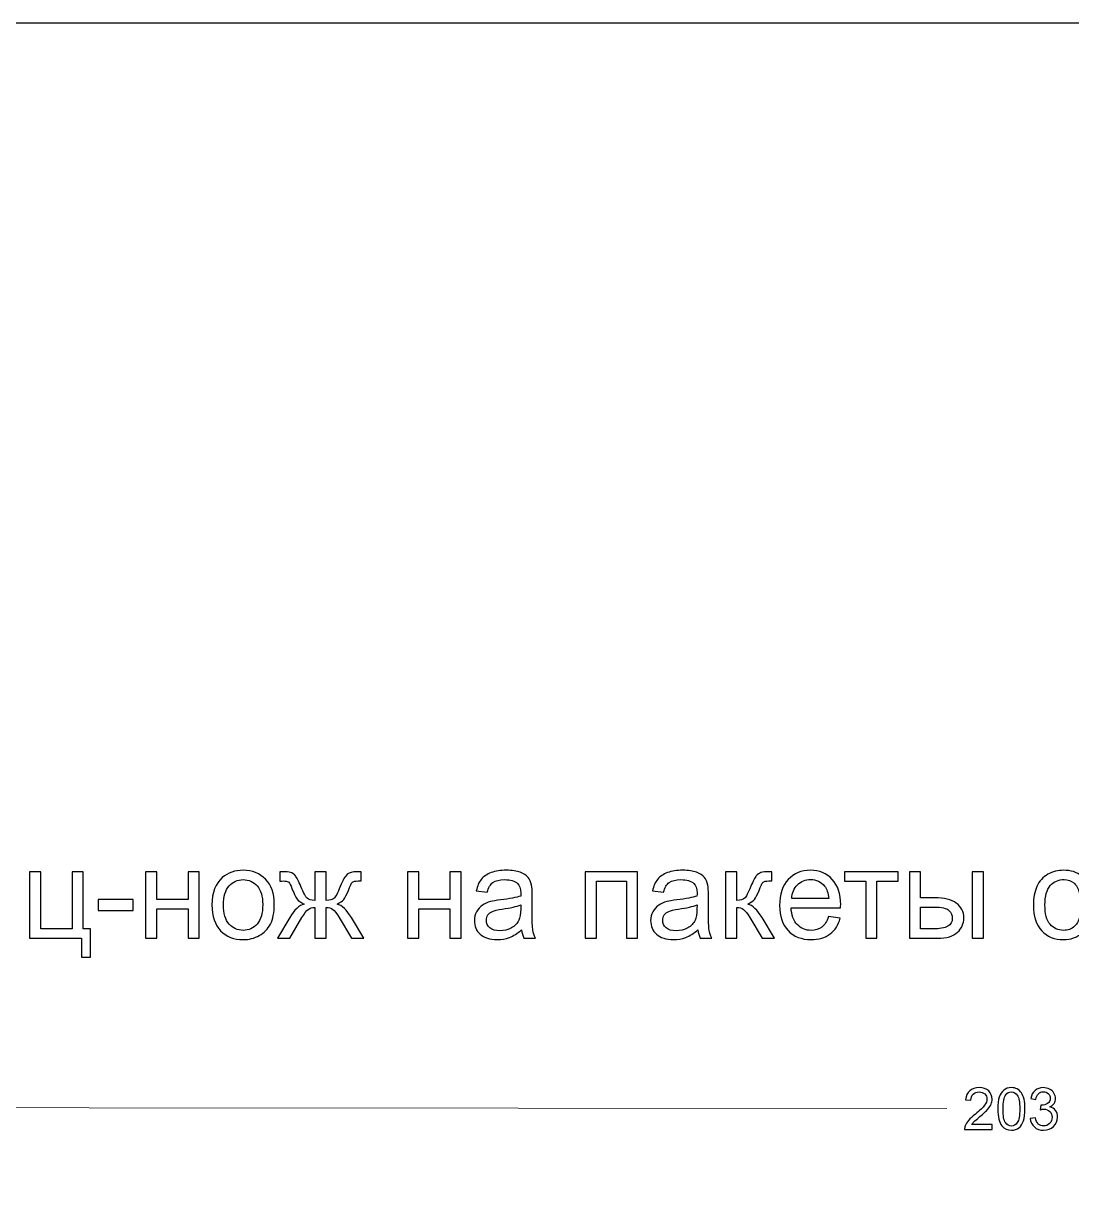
# Model space of a CAD drawing. Header units: centimetres. Extents: x -14.8 to 14.8, y -10.5 to 10.5.
# Drawn here: x -7.49 to 0.13, y 2.07 to 10.5 of the extents above; entities that cross this region are included whole.
import ezdxf

# ---------------------------------------------------------------- set-up
doc = ezdxf.new("R2010")
doc.units = ezdxf.units.CM
doc.header["$MEASUREMENT"] = 0
doc.layers.add('layer 1', color=7, linetype='Continuous')

msp = doc.modelspace()

# ---------------------------------------------------------------- linework, layer by layer
at = {"layer": 'layer 1', "color": 250}
msp.add_lwpolyline([(-14.85, -10.5), (14.85, -10.5), (14.85, 10.5), (-14.85, 10.5), (-14.85, -10.5)], close=True, dxfattribs=at)
for points, knots in [([(-7.4479, 4.33138), (-7.4479, 4.33138), (-7.36595, 4.33138), (-7.36595, 4.33138), (-7.36595, 4.33138), (-7.36595, 4.33138), (-7.36595, 3.91512), (-7.36595, 3.91512), (-7.36595, 3.91512), (-7.36595, 3.91512), (-7.13873, 3.91512), (-7.13873, 3.91512), (-7.13873, 3.91512), (-7.13873, 3.91512), (-7.13873, 4.33138), (-7.13873, 4.33138), (-7.13873, 4.33138), (-7.13873, 4.33138), (-7.05678, 4.33138), (-7.05678, 4.33138), (-7.05678, 4.33138), (-7.05678, 4.33138), (-7.05678, 3.91512), (-7.05678, 3.91512), (-7.05678, 3.91512), (-7.05678, 3.91512), (-7.0037, 3.91512), (-7.0037, 3.91512), (-7.0037, 3.91512), (-7.0037, 3.91512), (-7.0037, 3.71118), (-7.0037, 3.71118), (-7.0037, 3.71118), (-7.0037, 3.71118), (-7.07074, 3.71118), (-7.07074, 3.71118), (-7.07074, 3.71118), (-7.07074, 3.71118), (-7.07074, 3.84807), (-7.07074, 3.84807), (-7.07074, 3.84807), (-7.07074, 3.84807), (-7.4479, 3.84807), (-7.4479, 3.84807), (-7.4479, 3.84807), (-7.4479, 3.84807), (-7.4479, 4.33138), (-7.4479, 4.33138)], [0, 0, 0, 0, 0.0769231, 0.0769231, 0.0769231, 0.0769231, 0.1538462, 0.1538462, 0.1538462, 0.1538462, 0.2307692, 0.2307692, 0.2307692, 0.2307692, 0.3076923, 0.3076923, 0.3076923, 0.3076923, 0.3846154, 0.3846154, 0.3846154, 0.3846154, 0.4615385, 0.4615385, 0.4615385, 0.4615385, 0.5384615, 0.5384615, 0.5384615, 0.5384615, 0.6153846, 0.6153846, 0.6153846, 0.6153846, 0.6923077, 0.6923077, 0.6923077, 0.6923077, 0.7692308, 0.7692308, 0.7692308, 0.7692308, 0.8461538, 0.8461538, 0.8461538, 0.8461538, 1, 1, 1, 1]), ([(-6.60528, 4.33138), (-6.60528, 4.33138), (-6.52333, 4.33138), (-6.52333, 4.33138), (-6.52333, 4.33138), (-6.52333, 4.33138), (-6.52333, 4.13024), (-6.52333, 4.13024), (-6.52333, 4.13024), (-6.52333, 4.13024), (-6.29611, 4.13024), (-6.29611, 4.13024), (-6.29611, 4.13024), (-6.29611, 4.13024), (-6.29611, 4.33138), (-6.29611, 4.33138), (-6.29611, 4.33138), (-6.29611, 4.33138), (-6.21416, 4.33138), (-6.21416, 4.33138), (-6.21416, 4.33138), (-6.21416, 4.33138), (-6.21416, 3.84807), (-6.21416, 3.84807), (-6.21416, 3.84807), (-6.21416, 3.84807), (-6.29611, 3.84807), (-6.29611, 3.84807), (-6.29611, 3.84807), (-6.29611, 3.84807), (-6.29611, 4.06226), (-6.29611, 4.06226), (-6.29611, 4.06226), (-6.29611, 4.06226), (-6.52333, 4.06226), (-6.52333, 4.06226), (-6.52333, 4.06226), (-6.52333, 4.06226), (-6.52333, 3.84807), (-6.52333, 3.84807), (-6.52333, 3.84807), (-6.52333, 3.84807), (-6.60528, 3.84807), (-6.60528, 3.84807), (-6.60528, 3.84807), (-6.60528, 3.84807), (-6.60528, 4.33138), (-6.60528, 4.33138)], [0, 0, 0, 0, 0.0769231, 0.0769231, 0.0769231, 0.0769231, 0.1538462, 0.1538462, 0.1538462, 0.1538462, 0.2307692, 0.2307692, 0.2307692, 0.2307692, 0.3076923, 0.3076923, 0.3076923, 0.3076923, 0.3846154, 0.3846154, 0.3846154, 0.3846154, 0.4615385, 0.4615385, 0.4615385, 0.4615385, 0.5384615, 0.5384615, 0.5384615, 0.5384615, 0.6153846, 0.6153846, 0.6153846, 0.6153846, 0.6923077, 0.6923077, 0.6923077, 0.6923077, 0.7692308, 0.7692308, 0.7692308, 0.7692308, 0.8461538, 0.8461538, 0.8461538, 0.8461538, 1, 1, 1, 1]), ([(-6.12181, 4.08973), (-6.12181, 4.17897), (-6.09698, 4.24509), (-6.04715, 4.28808), (-6.04715, 4.28808), (-6.00571, 4.32378), (-5.95496, 4.34163), (-5.89521, 4.34163), (-5.89521, 4.34163), (-5.82893, 4.34163), (-5.77461, 4.3199), (-5.7324, 4.27644), (-5.7324, 4.27644), (-5.69033, 4.23314), (-5.66923, 4.17307), (-5.66923, 4.09656), (-5.66923, 4.09656), (-5.66923, 4.03447), (-5.67854, 3.98574), (-5.69716, 3.9502), (-5.69716, 3.9502), (-5.71579, 3.91465), (-5.74295, 3.88703), (-5.77865, 3.86732), (-5.77865, 3.86732), (-5.81419, 3.8476), (-5.85315, 3.83783), (-5.89521, 3.83783), (-5.89521, 3.83783), (-5.96288, 3.83783), (-6.01751, 3.8594), (-6.05926, 3.9027), (-6.05926, 3.9027), (-6.10101, 3.94601), (-6.12181, 4.0084), (-6.12181, 4.08973)], [0, 0, 0, 0, 0.1, 0.1, 0.1, 0.1, 0.2, 0.2, 0.2, 0.2, 0.3, 0.3, 0.3, 0.3, 0.4, 0.4, 0.4, 0.4, 0.5, 0.5, 0.5, 0.5, 0.6, 0.6, 0.6, 0.6, 0.7, 0.7, 0.7, 0.7, 0.8, 0.8, 0.8, 0.8, 1, 1, 1, 1]), ([(-5.29115, 4.33138), (-5.29115, 4.33138), (-5.29115, 4.12279), (-5.29115, 4.12279), (-5.29115, 4.12279), (-5.26476, 4.12279), (-5.24614, 4.12775), (-5.23543, 4.13753), (-5.23543, 4.13753), (-5.22472, 4.14746), (-5.20935, 4.17649), (-5.18949, 4.22491), (-5.18949, 4.22491), (-5.17086, 4.27085), (-5.15395, 4.30003), (-5.13874, 4.31276), (-5.13874, 4.31276), (-5.12384, 4.32518), (-5.10024, 4.33138), (-5.06781, 4.33138), (-5.06781, 4.33138), (-5.06781, 4.33138), (-5.03785, 4.33138), (-5.03785, 4.33138), (-5.03785, 4.33138), (-5.03785, 4.33138), (-5.03785, 4.26387), (-5.03785, 4.26387), (-5.03785, 4.26387), (-5.03785, 4.26387), (-5.06005, 4.26433), (-5.06005, 4.26433), (-5.06005, 4.26433), (-5.08193, 4.26433), (-5.09574, 4.26107), (-5.1018, 4.25471), (-5.1018, 4.25471), (-5.10816, 4.24804), (-5.11794, 4.22817), (-5.13098, 4.19511), (-5.13098, 4.19511), (-5.14308, 4.16345), (-5.15426, 4.14172), (-5.1645, 4.12946), (-5.1645, 4.12946), (-5.17474, 4.11735), (-5.19089, 4.10633), (-5.21261, 4.09625), (-5.21261, 4.09625), (-5.17723, 4.08678), (-5.14277, 4.05403), (-5.10909, 3.99784), (-5.10909, 3.99784), (-5.10909, 3.99784), (-5.01923, 3.84807), (-5.01923, 3.84807), (-5.01923, 3.84807), (-5.01923, 3.84807), (-5.10925, 3.84807), (-5.10925, 3.84807), (-5.10925, 3.84807), (-5.10925, 3.84807), (-5.19678, 3.99769), (-5.19678, 3.99769), (-5.19678, 3.99769), (-5.21463, 4.02811), (-5.23031, 4.04798), (-5.2435, 4.05744), (-5.2435, 4.05744), (-5.25685, 4.06691), (-5.27268, 4.07157), (-5.29115, 4.07157), (-5.29115, 4.07157), (-5.29115, 4.07157), (-5.29115, 3.84807), (-5.29115, 3.84807), (-5.29115, 3.84807), (-5.29115, 3.84807), (-5.37496, 3.84807), (-5.37496, 3.84807), (-5.37496, 3.84807), (-5.37496, 3.84807), (-5.37496, 4.07157), (-5.37496, 4.07157), (-5.37496, 4.07157), (-5.39312, 4.07157), (-5.4088, 4.06691), (-5.42199, 4.0576), (-5.42199, 4.0576), (-5.43534, 4.04829), (-5.45086, 4.02826), (-5.46855, 3.99753), (-5.46855, 3.99753), (-5.46855, 3.99753), (-5.55686, 3.84807), (-5.55686, 3.84807), (-5.55686, 3.84807), (-5.55686, 3.84807), (-5.64688, 3.84807), (-5.64688, 3.84807), (-5.64688, 3.84807), (-5.64688, 3.84807), (-5.55733, 3.99784), (-5.55733, 3.99784), (-5.55733, 3.99784), (-5.52334, 4.05403), (-5.48857, 4.08678), (-5.45318, 4.09625), (-5.45318, 4.09625), (-5.4774, 4.10742), (-5.49447, 4.11968), (-5.50409, 4.13287), (-5.50409, 4.13287), (-5.51387, 4.14607), (-5.5283, 4.17757), (-5.54771, 4.2274), (-5.54771, 4.2274), (-5.55438, 4.24416), (-5.56152, 4.2544), (-5.56912, 4.25813), (-5.56912, 4.25813), (-5.57704, 4.26201), (-5.58868, 4.26387), (-5.6042, 4.26387), (-5.6042, 4.26387), (-5.60808, 4.26387), (-5.61615, 4.26371), (-5.62826, 4.2634), (-5.62826, 4.2634), (-5.62826, 4.2634), (-5.62826, 4.33138), (-5.62826, 4.33138), (-5.62826, 4.33138), (-5.62826, 4.33138), (-5.61693, 4.33138), (-5.61693, 4.33138), (-5.61693, 4.33138), (-5.58527, 4.33138), (-5.56307, 4.32952), (-5.55019, 4.32564), (-5.55019, 4.32564), (-5.53731, 4.32192), (-5.52582, 4.31385), (-5.51558, 4.30158), (-5.51558, 4.30158), (-5.50549, 4.28932), (-5.4923, 4.26387), (-5.47616, 4.22491), (-5.47616, 4.22491), (-5.45644, 4.17726), (-5.44123, 4.14839), (-5.43068, 4.13815), (-5.43068, 4.13815), (-5.42013, 4.12791), (-5.4015, 4.12279), (-5.37496, 4.12279), (-5.37496, 4.12279), (-5.37496, 4.12279), (-5.37496, 4.33138), (-5.37496, 4.33138), (-5.37496, 4.33138), (-5.37496, 4.33138), (-5.29115, 4.33138), (-5.29115, 4.33138)], [0, 0, 0, 0, 0.0238095, 0.0238095, 0.0238095, 0.0238095, 0.047619, 0.047619, 0.047619, 0.047619, 0.0714286, 0.0714286, 0.0714286, 0.0714286, 0.0952381, 0.0952381, 0.0952381, 0.0952381, 0.1190476, 0.1190476, 0.1190476, 0.1190476, 0.1428571, 0.1428571, 0.1428571, 0.1428571, 0.1666667, 0.1666667, 0.1666667, 0.1666667, 0.1904762, 0.1904762, 0.1904762, 0.1904762, 0.2142857, 0.2142857, 0.2142857, 0.2142857, 0.2380952, 0.2380952, 0.2380952, 0.2380952, 0.2619048, 0.2619048, 0.2619048, 0.2619048, 0.2857143, 0.2857143, 0.2857143, 0.2857143, 0.3095238, 0.3095238, 0.3095238, 0.3095238, 0.3333333, 0.3333333, 0.3333333, 0.3333333, 0.3571429, 0.3571429, 0.3571429, 0.3571429, 0.3809524, 0.3809524, 0.3809524, 0.3809524, 0.4047619, 0.4047619, 0.4047619, 0.4047619, 0.4285714, 0.4285714, 0.4285714, 0.4285714, 0.452381, 0.452381, 0.452381, 0.452381, 0.4761905, 0.4761905, 0.4761905, 0.4761905, 0.5, 0.5, 0.5, 0.5, 0.5238095, 0.5238095, 0.5238095, 0.5238095, 0.547619, 0.547619, 0.547619, 0.547619, 0.5714286, 0.5714286, 0.5714286, 0.5714286, 0.5952381, 0.5952381, 0.5952381, 0.5952381, 0.6190476, 0.6190476, 0.6190476, 0.6190476, 0.6428571, 0.6428571, 0.6428571, 0.6428571, 0.6666667, 0.6666667, 0.6666667, 0.6666667, 0.6904762, 0.6904762, 0.6904762, 0.6904762, 0.7142857, 0.7142857, 0.7142857, 0.7142857, 0.7380952, 0.7380952, 0.7380952, 0.7380952, 0.7619048, 0.7619048, 0.7619048, 0.7619048, 0.7857143, 0.7857143, 0.7857143, 0.7857143, 0.8095238, 0.8095238, 0.8095238, 0.8095238, 0.8333333, 0.8333333, 0.8333333, 0.8333333, 0.8571429, 0.8571429, 0.8571429, 0.8571429, 0.8809524, 0.8809524, 0.8809524, 0.8809524, 0.9047619, 0.9047619, 0.9047619, 0.9047619, 0.9285714, 0.9285714, 0.9285714, 0.9285714, 0.952381, 0.952381, 0.952381, 0.952381, 1, 1, 1, 1]), ([(-4.70183, 4.33138), (-4.70183, 4.33138), (-4.61988, 4.33138), (-4.61988, 4.33138), (-4.61988, 4.33138), (-4.61988, 4.33138), (-4.61988, 4.13024), (-4.61988, 4.13024), (-4.61988, 4.13024), (-4.61988, 4.13024), (-4.39266, 4.13024), (-4.39266, 4.13024), (-4.39266, 4.13024), (-4.39266, 4.13024), (-4.39266, 4.33138), (-4.39266, 4.33138), (-4.39266, 4.33138), (-4.39266, 4.33138), (-4.31071, 4.33138), (-4.31071, 4.33138), (-4.31071, 4.33138), (-4.31071, 4.33138), (-4.31071, 3.84807), (-4.31071, 3.84807), (-4.31071, 3.84807), (-4.31071, 3.84807), (-4.39266, 3.84807), (-4.39266, 3.84807), (-4.39266, 3.84807), (-4.39266, 3.84807), (-4.39266, 4.06226), (-4.39266, 4.06226), (-4.39266, 4.06226), (-4.39266, 4.06226), (-4.61988, 4.06226), (-4.61988, 4.06226), (-4.61988, 4.06226), (-4.61988, 4.06226), (-4.61988, 3.84807), (-4.61988, 3.84807), (-4.61988, 3.84807), (-4.61988, 3.84807), (-4.70183, 3.84807), (-4.70183, 3.84807), (-4.70183, 3.84807), (-4.70183, 3.84807), (-4.70183, 4.33138), (-4.70183, 4.33138)], [0, 0, 0, 0, 0.0769231, 0.0769231, 0.0769231, 0.0769231, 0.1538462, 0.1538462, 0.1538462, 0.1538462, 0.2307692, 0.2307692, 0.2307692, 0.2307692, 0.3076923, 0.3076923, 0.3076923, 0.3076923, 0.3846154, 0.3846154, 0.3846154, 0.3846154, 0.4615385, 0.4615385, 0.4615385, 0.4615385, 0.5384615, 0.5384615, 0.5384615, 0.5384615, 0.6153846, 0.6153846, 0.6153846, 0.6153846, 0.6923077, 0.6923077, 0.6923077, 0.6923077, 0.7692308, 0.7692308, 0.7692308, 0.7692308, 0.8461538, 0.8461538, 0.8461538, 0.8461538, 1, 1, 1, 1]), ([(-3.87194, 3.9086), (-3.90236, 3.88268), (-3.93169, 3.86452), (-3.95978, 3.85381), (-3.95978, 3.85381), (-3.98788, 3.8431), (-4.01799, 3.83783), (-4.05027, 3.83783), (-4.05027, 3.83783), (-4.10335, 3.83783), (-4.14417, 3.85071), (-4.17273, 3.87663), (-4.17273, 3.87663), (-4.20129, 3.90239), (-4.21557, 3.93545), (-4.21557, 3.97565), (-4.21557, 3.97565), (-4.21557, 3.99924), (-4.21013, 4.02082), (-4.19942, 4.04037), (-4.19942, 4.04037), (-4.18856, 4.05993), (-4.17444, 4.07545), (-4.15705, 4.08724), (-4.15705, 4.08724), (-4.13951, 4.09904), (-4.11996, 4.10804), (-4.09807, 4.11409), (-4.09807, 4.11409), (-4.08193, 4.11828), (-4.05756, 4.12232), (-4.02513, 4.12636), (-4.02513, 4.12636), (-3.95901, 4.13412), (-3.91012, 4.14358), (-3.87892, 4.15445), (-3.87892, 4.15445), (-3.87861, 4.16562), (-3.87846, 4.17276), (-3.87846, 4.17571), (-3.87846, 4.17571), (-3.87846, 4.20893), (-3.88622, 4.23236), (-3.90174, 4.24602), (-3.90174, 4.24602), (-3.92269, 4.26449), (-3.95389, 4.27365), (-3.99517, 4.27365), (-3.99517, 4.27365), (-4.03382, 4.27365), (-4.06238, 4.26682), (-4.08069, 4.25331), (-4.08069, 4.25331), (-4.09916, 4.23981), (-4.11266, 4.21591), (-4.12151, 4.18145), (-4.12151, 4.18145), (-4.12151, 4.18145), (-4.2016, 4.19263), (-4.2016, 4.19263), (-4.2016, 4.19263), (-4.1943, 4.22693), (-4.18235, 4.25471), (-4.16559, 4.27582), (-4.16559, 4.27582), (-4.14883, 4.29693), (-4.12461, 4.31307), (-4.09295, 4.32455), (-4.09295, 4.32455), (-4.06145, 4.33588), (-4.02466, 4.34163), (-3.98307, 4.34163), (-3.98307, 4.34163), (-3.94178, 4.34163), (-3.9081, 4.33682), (-3.88218, 4.32704), (-3.88218, 4.32704), (-3.85642, 4.31726), (-3.83733, 4.30515), (-3.82522, 4.29041), (-3.82522, 4.29041), (-3.81311, 4.27566), (-3.80458, 4.25704), (-3.79961, 4.23453), (-3.79961, 4.23453), (-3.79697, 4.22057), (-3.79558, 4.19542), (-3.79558, 4.15926), (-3.79558, 4.15926), (-3.79558, 4.15926), (-3.79558, 4.05061), (-3.79558, 4.05061), (-3.79558, 4.05061), (-3.79558, 3.97472), (-3.79387, 3.92676), (-3.79045, 3.90643), (-3.79045, 3.90643), (-3.78719, 3.8861), (-3.78037, 3.86669), (-3.77043, 3.84807), (-3.77043, 3.84807), (-3.77043, 3.84807), (-3.85611, 3.84807), (-3.85611, 3.84807), (-3.85611, 3.84807), (-3.86433, 3.8653), (-3.86961, 3.88547), (-3.87194, 3.9086)], [0, 0, 0, 0, 0.0357143, 0.0357143, 0.0357143, 0.0357143, 0.0714286, 0.0714286, 0.0714286, 0.0714286, 0.1071429, 0.1071429, 0.1071429, 0.1071429, 0.1428571, 0.1428571, 0.1428571, 0.1428571, 0.1785714, 0.1785714, 0.1785714, 0.1785714, 0.2142857, 0.2142857, 0.2142857, 0.2142857, 0.25, 0.25, 0.25, 0.25, 0.2857143, 0.2857143, 0.2857143, 0.2857143, 0.3214286, 0.3214286, 0.3214286, 0.3214286, 0.3571429, 0.3571429, 0.3571429, 0.3571429, 0.3928571, 0.3928571, 0.3928571, 0.3928571, 0.4285714, 0.4285714, 0.4285714, 0.4285714, 0.4642857, 0.4642857, 0.4642857, 0.4642857, 0.5, 0.5, 0.5, 0.5, 0.5357143, 0.5357143, 0.5357143, 0.5357143, 0.5714286, 0.5714286, 0.5714286, 0.5714286, 0.6071429, 0.6071429, 0.6071429, 0.6071429, 0.6428571, 0.6428571, 0.6428571, 0.6428571, 0.6785714, 0.6785714, 0.6785714, 0.6785714, 0.7142857, 0.7142857, 0.7142857, 0.7142857, 0.75, 0.75, 0.75, 0.75, 0.7857143, 0.7857143, 0.7857143, 0.7857143, 0.8214286, 0.8214286, 0.8214286, 0.8214286, 0.8571429, 0.8571429, 0.8571429, 0.8571429, 0.8928571, 0.8928571, 0.8928571, 0.8928571, 0.9285714, 0.9285714, 0.9285714, 0.9285714, 1, 1, 1, 1]), ([(-3.41098, 4.33138), (-3.41098, 4.33138), (-3.02917, 4.33138), (-3.02917, 4.33138), (-3.02917, 4.33138), (-3.02917, 4.33138), (-3.02917, 3.84807), (-3.02917, 3.84807), (-3.02917, 3.84807), (-3.02917, 3.84807), (-3.11112, 3.84807), (-3.11112, 3.84807), (-3.11112, 3.84807), (-3.11112, 3.84807), (-3.11112, 4.2634), (-3.11112, 4.2634), (-3.11112, 4.2634), (-3.11112, 4.2634), (-3.32903, 4.2634), (-3.32903, 4.2634), (-3.32903, 4.2634), (-3.32903, 4.2634), (-3.32903, 3.84807), (-3.32903, 3.84807), (-3.32903, 3.84807), (-3.32903, 3.84807), (-3.41098, 3.84807), (-3.41098, 3.84807), (-3.41098, 3.84807), (-3.41098, 3.84807), (-3.41098, 4.33138), (-3.41098, 4.33138)], [0, 0, 0, 0, 0.1111111, 0.1111111, 0.1111111, 0.1111111, 0.2222222, 0.2222222, 0.2222222, 0.2222222, 0.3333333, 0.3333333, 0.3333333, 0.3333333, 0.4444444, 0.4444444, 0.4444444, 0.4444444, 0.5555556, 0.5555556, 0.5555556, 0.5555556, 0.6666667, 0.6666667, 0.6666667, 0.6666667, 0.7777778, 0.7777778, 0.7777778, 0.7777778, 1, 1, 1, 1]), ([(-2.59102, 3.9086), (-2.62144, 3.88268), (-2.65077, 3.86452), (-2.67886, 3.85381), (-2.67886, 3.85381), (-2.70696, 3.8431), (-2.73707, 3.83783), (-2.76935, 3.83783), (-2.76935, 3.83783), (-2.82243, 3.83783), (-2.86325, 3.85071), (-2.89181, 3.87663), (-2.89181, 3.87663), (-2.92037, 3.90239), (-2.93465, 3.93545), (-2.93465, 3.97565), (-2.93465, 3.97565), (-2.93465, 3.99924), (-2.92921, 4.02082), (-2.9185, 4.04037), (-2.9185, 4.04037), (-2.90764, 4.05993), (-2.89352, 4.07545), (-2.87613, 4.08724), (-2.87613, 4.08724), (-2.85859, 4.09904), (-2.83904, 4.10804), (-2.81715, 4.11409), (-2.81715, 4.11409), (-2.80101, 4.11828), (-2.77664, 4.12232), (-2.74421, 4.12636), (-2.74421, 4.12636), (-2.67809, 4.13412), (-2.6292, 4.14358), (-2.598, 4.15445), (-2.598, 4.15445), (-2.59769, 4.16562), (-2.59754, 4.17276), (-2.59754, 4.17571), (-2.59754, 4.17571), (-2.59754, 4.20893), (-2.6053, 4.23236), (-2.62082, 4.24602), (-2.62082, 4.24602), (-2.64177, 4.26449), (-2.67297, 4.27365), (-2.71425, 4.27365), (-2.71425, 4.27365), (-2.7529, 4.27365), (-2.78146, 4.26682), (-2.79977, 4.25331), (-2.79977, 4.25331), (-2.81824, 4.23981), (-2.83174, 4.21591), (-2.84059, 4.18145), (-2.84059, 4.18145), (-2.84059, 4.18145), (-2.92068, 4.19263), (-2.92068, 4.19263), (-2.92068, 4.19263), (-2.91338, 4.22693), (-2.90143, 4.25471), (-2.88467, 4.27582), (-2.88467, 4.27582), (-2.86791, 4.29693), (-2.84369, 4.31307), (-2.81203, 4.32455), (-2.81203, 4.32455), (-2.78053, 4.33588), (-2.74374, 4.34163), (-2.70215, 4.34163), (-2.70215, 4.34163), (-2.66086, 4.34163), (-2.62718, 4.33682), (-2.60126, 4.32704), (-2.60126, 4.32704), (-2.5755, 4.31726), (-2.55641, 4.30515), (-2.5443, 4.29041), (-2.5443, 4.29041), (-2.53219, 4.27566), (-2.52366, 4.25704), (-2.51869, 4.23453), (-2.51869, 4.23453), (-2.51605, 4.22057), (-2.51466, 4.19542), (-2.51466, 4.15926), (-2.51466, 4.15926), (-2.51466, 4.15926), (-2.51466, 4.05061), (-2.51466, 4.05061), (-2.51466, 4.05061), (-2.51466, 3.97472), (-2.51295, 3.92676), (-2.50953, 3.90643), (-2.50953, 3.90643), (-2.50627, 3.8861), (-2.49945, 3.86669), (-2.48951, 3.84807), (-2.48951, 3.84807), (-2.48951, 3.84807), (-2.57519, 3.84807), (-2.57519, 3.84807), (-2.57519, 3.84807), (-2.58341, 3.8653), (-2.58869, 3.88547), (-2.59102, 3.9086)], [0, 0, 0, 0, 0.0357143, 0.0357143, 0.0357143, 0.0357143, 0.0714286, 0.0714286, 0.0714286, 0.0714286, 0.1071429, 0.1071429, 0.1071429, 0.1071429, 0.1428571, 0.1428571, 0.1428571, 0.1428571, 0.1785714, 0.1785714, 0.1785714, 0.1785714, 0.2142857, 0.2142857, 0.2142857, 0.2142857, 0.25, 0.25, 0.25, 0.25, 0.2857143, 0.2857143, 0.2857143, 0.2857143, 0.3214286, 0.3214286, 0.3214286, 0.3214286, 0.3571429, 0.3571429, 0.3571429, 0.3571429, 0.3928571, 0.3928571, 0.3928571, 0.3928571, 0.4285714, 0.4285714, 0.4285714, 0.4285714, 0.4642857, 0.4642857, 0.4642857, 0.4642857, 0.5, 0.5, 0.5, 0.5, 0.5357143, 0.5357143, 0.5357143, 0.5357143, 0.5714286, 0.5714286, 0.5714286, 0.5714286, 0.6071429, 0.6071429, 0.6071429, 0.6071429, 0.6428571, 0.6428571, 0.6428571, 0.6428571, 0.6785714, 0.6785714, 0.6785714, 0.6785714, 0.7142857, 0.7142857, 0.7142857, 0.7142857, 0.75, 0.75, 0.75, 0.75, 0.7857143, 0.7857143, 0.7857143, 0.7857143, 0.8214286, 0.8214286, 0.8214286, 0.8214286, 0.8571429, 0.8571429, 0.8571429, 0.8571429, 0.8928571, 0.8928571, 0.8928571, 0.8928571, 0.9285714, 0.9285714, 0.9285714, 0.9285714, 1, 1, 1, 1]), ([(-2.38972, 4.33138), (-2.38972, 4.33138), (-2.30777, 4.33138), (-2.30777, 4.33138), (-2.30777, 4.33138), (-2.30777, 4.33138), (-2.30777, 4.12279), (-2.30777, 4.12279), (-2.30777, 4.12279), (-2.2817, 4.12279), (-2.26338, 4.12775), (-2.25283, 4.13784), (-2.25283, 4.13784), (-2.24243, 4.14777), (-2.22706, 4.1768), (-2.20658, 4.22507), (-2.20658, 4.22507), (-2.19043, 4.26325), (-2.1774, 4.28839), (-2.16746, 4.3005), (-2.16746, 4.3005), (-2.15738, 4.3126), (-2.14589, 4.32083), (-2.13285, 4.32502), (-2.13285, 4.32502), (-2.11966, 4.32921), (-2.09871, 4.33138), (-2.06999, 4.33138), (-2.06999, 4.33138), (-2.06999, 4.33138), (-2.05354, 4.33138), (-2.05354, 4.33138), (-2.05354, 4.33138), (-2.05354, 4.33138), (-2.05354, 4.26387), (-2.05354, 4.26387), (-2.05354, 4.26387), (-2.05354, 4.26387), (-2.07636, 4.26433), (-2.07636, 4.26433), (-2.07636, 4.26433), (-2.09793, 4.26433), (-2.11174, 4.26107), (-2.1178, 4.25471), (-2.1178, 4.25471), (-2.12416, 4.24804), (-2.13394, 4.22817), (-2.14698, 4.19511), (-2.14698, 4.19511), (-2.15939, 4.16345), (-2.17072, 4.14157), (-2.18112, 4.12946), (-2.18112, 4.12946), (-2.19137, 4.11735), (-2.20735, 4.10633), (-2.22893, 4.09625), (-2.22893, 4.09625), (-2.19369, 4.08678), (-2.15893, 4.05403), (-2.12478, 3.99784), (-2.12478, 3.99784), (-2.12478, 3.99784), (-2.03492, 3.84807), (-2.03492, 3.84807), (-2.03492, 3.84807), (-2.03492, 3.84807), (-2.12494, 3.84807), (-2.12494, 3.84807), (-2.12494, 3.84807), (-2.12494, 3.84807), (-2.21356, 3.99738), (-2.21356, 3.99738), (-2.21356, 3.99738), (-2.23141, 4.02764), (-2.24693, 4.04751), (-2.26012, 4.05713), (-2.26012, 4.05713), (-2.27347, 4.06676), (-2.2893, 4.07157), (-2.30777, 4.07157), (-2.30777, 4.07157), (-2.30777, 4.07157), (-2.30777, 3.84807), (-2.30777, 3.84807), (-2.30777, 3.84807), (-2.30777, 3.84807), (-2.38972, 3.84807), (-2.38972, 3.84807), (-2.38972, 3.84807), (-2.38972, 3.84807), (-2.38972, 4.33138), (-2.38972, 4.33138)], [0, 0, 0, 0, 0.0416667, 0.0416667, 0.0416667, 0.0416667, 0.0833333, 0.0833333, 0.0833333, 0.0833333, 0.125, 0.125, 0.125, 0.125, 0.1666667, 0.1666667, 0.1666667, 0.1666667, 0.2083333, 0.2083333, 0.2083333, 0.2083333, 0.25, 0.25, 0.25, 0.25, 0.2916667, 0.2916667, 0.2916667, 0.2916667, 0.3333333, 0.3333333, 0.3333333, 0.3333333, 0.375, 0.375, 0.375, 0.375, 0.4166667, 0.4166667, 0.4166667, 0.4166667, 0.4583333, 0.4583333, 0.4583333, 0.4583333, 0.5, 0.5, 0.5, 0.5, 0.5416667, 0.5416667, 0.5416667, 0.5416667, 0.5833333, 0.5833333, 0.5833333, 0.5833333, 0.625, 0.625, 0.625, 0.625, 0.6666667, 0.6666667, 0.6666667, 0.6666667, 0.7083333, 0.7083333, 0.7083333, 0.7083333, 0.75, 0.75, 0.75, 0.75, 0.7916667, 0.7916667, 0.7916667, 0.7916667, 0.8333333, 0.8333333, 0.8333333, 0.8333333, 0.875, 0.875, 0.875, 0.875, 0.9166667, 0.9166667, 0.9166667, 0.9166667, 1, 1, 1, 1]), ([(-1.64131, 4.00452), (-1.64131, 4.00452), (-1.55657, 3.99334), (-1.55657, 3.99334), (-1.55657, 3.99334), (-1.56976, 3.94414), (-1.59444, 3.90581), (-1.63044, 3.87865), (-1.63044, 3.87865), (-1.66645, 3.85148), (-1.71239, 3.83783), (-1.76842, 3.83783), (-1.76842, 3.83783), (-1.83889, 3.83783), (-1.89476, 3.85956), (-1.93605, 3.90301), (-1.93605, 3.90301), (-1.97733, 3.94632), (-1.99797, 4.00731), (-1.99797, 4.08569), (-1.99797, 4.08569), (-1.99797, 4.16671), (-1.97718, 4.22972), (-1.93543, 4.27442), (-1.93543, 4.27442), (-1.89368, 4.31928), (-1.83951, 4.34163), (-1.77292, 4.34163), (-1.77292, 4.34163), (-1.70851, 4.34163), (-1.6559, 4.31974), (-1.61508, 4.27582), (-1.61508, 4.27582), (-1.57426, 4.2319), (-1.55377, 4.17012), (-1.55377, 4.0905), (-1.55377, 4.0905), (-1.55377, 4.08569), (-1.55393, 4.0784), (-1.55424, 4.06877), (-1.55424, 4.06877), (-1.55424, 4.06877), (-1.91416, 4.06877), (-1.91416, 4.06877), (-1.91416, 4.06877), (-1.91106, 4.01585), (-1.89616, 3.97518), (-1.86915, 3.94709), (-1.86915, 3.94709), (-1.8423, 3.919), (-1.80862, 3.90488), (-1.76842, 3.90488), (-1.76842, 3.90488), (-1.73847, 3.90488), (-1.71286, 3.91279), (-1.69175, 3.92862), (-1.69175, 3.92862), (-1.67049, 3.94445), (-1.65373, 3.96975), (-1.64131, 4.00452)], [0, 0, 0, 0, 0.0625, 0.0625, 0.0625, 0.0625, 0.125, 0.125, 0.125, 0.125, 0.1875, 0.1875, 0.1875, 0.1875, 0.25, 0.25, 0.25, 0.25, 0.3125, 0.3125, 0.3125, 0.3125, 0.375, 0.375, 0.375, 0.375, 0.4375, 0.4375, 0.4375, 0.4375, 0.5, 0.5, 0.5, 0.5, 0.5625, 0.5625, 0.5625, 0.5625, 0.625, 0.625, 0.625, 0.625, 0.6875, 0.6875, 0.6875, 0.6875, 0.75, 0.75, 0.75, 0.75, 0.8125, 0.8125, 0.8125, 0.8125, 0.875, 0.875, 0.875, 0.875, 1, 1, 1, 1]), ([(-1.52678, 4.33138), (-1.52678, 4.33138), (-1.13565, 4.33138), (-1.13565, 4.33138), (-1.13565, 4.33138), (-1.13565, 4.33138), (-1.13565, 4.2634), (-1.13565, 4.2634), (-1.13565, 4.2634), (-1.13565, 4.2634), (-1.29024, 4.2634), (-1.29024, 4.2634), (-1.29024, 4.2634), (-1.29024, 4.2634), (-1.29024, 3.84807), (-1.29024, 3.84807), (-1.29024, 3.84807), (-1.29024, 3.84807), (-1.37219, 3.84807), (-1.37219, 3.84807), (-1.37219, 3.84807), (-1.37219, 3.84807), (-1.37219, 4.2634), (-1.37219, 4.2634), (-1.37219, 4.2634), (-1.37219, 4.2634), (-1.52678, 4.2634), (-1.52678, 4.2634), (-1.52678, 4.2634), (-1.52678, 4.2634), (-1.52678, 4.33138), (-1.52678, 4.33138)], [0, 0, 0, 0, 0.1111111, 0.1111111, 0.1111111, 0.1111111, 0.2222222, 0.2222222, 0.2222222, 0.2222222, 0.3333333, 0.3333333, 0.3333333, 0.3333333, 0.4444444, 0.4444444, 0.4444444, 0.4444444, 0.5555556, 0.5555556, 0.5555556, 0.5555556, 0.6666667, 0.6666667, 0.6666667, 0.6666667, 0.7777778, 0.7777778, 0.7777778, 0.7777778, 1, 1, 1, 1]), ([(-1.05463, 4.33138), (-1.05463, 4.33138), (-0.97269, 4.33138), (-0.97269, 4.33138), (-0.97269, 4.33138), (-0.97269, 4.33138), (-0.97269, 4.14234), (-0.97269, 4.14234), (-0.97269, 4.14234), (-0.97269, 4.14234), (-0.86932, 4.14234), (-0.86932, 4.14234), (-0.86932, 4.14234), (-0.8018, 4.14234), (-0.74996, 4.1293), (-0.71349, 4.10307), (-0.71349, 4.10307), (-0.67702, 4.07684), (-0.65886, 4.04068), (-0.65886, 3.99459), (-0.65886, 3.99459), (-0.65886, 3.95423), (-0.67407, 3.91978), (-0.70449, 3.89106), (-0.70449, 3.89106), (-0.73491, 3.86235), (-0.78349, 3.84807), (-0.85038, 3.84807), (-0.85038, 3.84807), (-0.85038, 3.84807), (-1.05463, 3.84807), (-1.05463, 3.84807), (-1.05463, 3.84807), (-1.05463, 3.84807), (-1.05463, 4.33138), (-1.05463, 4.33138)], [0, 0, 0, 0, 0.1, 0.1, 0.1, 0.1, 0.2, 0.2, 0.2, 0.2, 0.3, 0.3, 0.3, 0.3, 0.4, 0.4, 0.4, 0.4, 0.5, 0.5, 0.5, 0.5, 0.6, 0.6, 0.6, 0.6, 0.7, 0.7, 0.7, 0.7, 0.8, 0.8, 0.8, 0.8, 1, 1, 1, 1]), ([(-0.5974, 4.33138), (-0.5974, 4.33138), (-0.51545, 4.33138), (-0.51545, 4.33138), (-0.51545, 4.33138), (-0.51545, 4.33138), (-0.51545, 3.84807), (-0.51545, 3.84807), (-0.51545, 3.84807), (-0.51545, 3.84807), (-0.5974, 3.84807), (-0.5974, 3.84807), (-0.5974, 3.84807), (-0.5974, 3.84807), (-0.5974, 4.33138), (-0.5974, 4.33138)], [0, 0, 0, 0, 0.2, 0.2, 0.2, 0.2, 0.4, 0.4, 0.4, 0.4, 0.6, 0.6, 0.6, 0.6, 1, 1, 1, 1]), ([(0.1864, 4.02501), (0.1864, 4.02501), (0.26649, 4.01383), (0.26649, 4.01383), (0.26649, 4.01383), (0.25764, 3.95873), (0.23529, 3.91574), (0.19913, 3.88454), (0.19913, 3.88454), (0.16297, 3.85335), (0.11842, 3.83783), (0.06581, 3.83783), (0.06581, 3.83783), (-0.00016, 3.83783), (-0.05324, 3.8594), (-0.09328, 3.90255), (-0.09328, 3.90255), (-0.13348, 3.94569), (-0.1535, 4.00747), (-0.1535, 4.08786), (-0.1535, 4.08786), (-0.1535, 4.14001), (-0.14481, 4.18549), (-0.12758, 4.2246), (-0.12758, 4.2246), (-0.11035, 4.26356), (-0.08412, 4.29289), (-0.04874, 4.31229), (-0.04874, 4.31229), (-0.0135, 4.33185), (0.02483, 4.34163), (0.06643, 4.34163), (0.06643, 4.34163), (0.11873, 4.34163), (0.16172, 4.32843), (0.19494, 4.30189), (0.19494, 4.30189), (0.22831, 4.27535), (0.24973, 4.23764), (0.25904, 4.1889), (0.25904, 4.1889), (0.25904, 4.1889), (0.17988, 4.1768), (0.17988, 4.1768), (0.17988, 4.1768), (0.17228, 4.20924), (0.15893, 4.2336), (0.13953, 4.25006), (0.13953, 4.25006), (0.12028, 4.26635), (0.097, 4.27458), (0.06969, 4.27458), (0.06969, 4.27458), (0.0284, 4.27458), (-0.00512, 4.25983), (-0.03104, 4.23034), (-0.03104, 4.23034), (-0.05681, 4.2007), (-0.06969, 4.15414), (-0.06969, 4.09019), (-0.06969, 4.09019), (-0.06969, 4.02532), (-0.05727, 3.97829), (-0.03244, 3.94895), (-0.03244, 3.94895), (-0.00745, 3.91962), (0.02499, 3.90488), (0.06488, 3.90488), (0.06488, 3.90488), (0.09716, 3.90488), (0.12401, 3.91465), (0.14543, 3.93436), (0.14543, 3.93436), (0.167, 3.95392), (0.18066, 3.98419), (0.1864, 4.02501)], [0, 0, 0, 0, 0.05, 0.05, 0.05, 0.05, 0.1, 0.1, 0.1, 0.1, 0.15, 0.15, 0.15, 0.15, 0.2, 0.2, 0.2, 0.2, 0.25, 0.25, 0.25, 0.25, 0.3, 0.3, 0.3, 0.3, 0.35, 0.35, 0.35, 0.35, 0.4, 0.4, 0.4, 0.4, 0.45, 0.45, 0.45, 0.45, 0.5, 0.5, 0.5, 0.5, 0.55, 0.55, 0.55, 0.55, 0.6, 0.6, 0.6, 0.6, 0.65, 0.65, 0.65, 0.65, 0.7, 0.7, 0.7, 0.7, 0.75, 0.75, 0.75, 0.75, 0.8, 0.8, 0.8, 0.8, 0.85, 0.85, 0.85, 0.85, 0.9, 0.9, 0.9, 0.9, 1, 1, 1, 1]), ([(-6.038, 4.08957), (-6.038, 4.0278), (-6.02449, 3.98155), (-5.99749, 3.95097), (-5.99749, 3.95097), (-5.97033, 3.92024), (-5.93634, 3.90488), (-5.89521, 3.90488), (-5.89521, 3.90488), (-5.85454, 3.90488), (-5.82071, 3.92024), (-5.79355, 3.95113), (-5.79355, 3.95113), (-5.76654, 3.98201), (-5.75304, 4.02904), (-5.75304, 4.09221), (-5.75304, 4.09221), (-5.75304, 4.15181), (-5.7667, 4.19697), (-5.79386, 4.22755), (-5.79386, 4.22755), (-5.82102, 4.25828), (-5.85485, 4.27365), (-5.89521, 4.27365), (-5.89521, 4.27365), (-5.93634, 4.27365), (-5.97033, 4.25844), (-5.99749, 4.22786), (-5.99749, 4.22786), (-6.02449, 4.19729), (-6.038, 4.15119), (-6.038, 4.08957)], [0, 0, 0, 0, 0.1111111, 0.1111111, 0.1111111, 0.1111111, 0.2222222, 0.2222222, 0.2222222, 0.2222222, 0.3333333, 0.3333333, 0.3333333, 0.3333333, 0.4444444, 0.4444444, 0.4444444, 0.4444444, 0.5555556, 0.5555556, 0.5555556, 0.5555556, 0.6666667, 0.6666667, 0.6666667, 0.6666667, 0.7777778, 0.7777778, 0.7777778, 0.7777778, 1, 1, 1, 1]), ([(-1.90951, 4.13582), (-1.90951, 4.13582), (-1.64038, 4.13582), (-1.64038, 4.13582), (-1.64038, 4.13582), (-1.64395, 4.17649), (-1.65435, 4.20691), (-1.67126, 4.22724), (-1.67126, 4.22724), (-1.69718, 4.25875), (-1.73102, 4.27458), (-1.77246, 4.27458), (-1.77246, 4.27458), (-1.81002, 4.27458), (-1.84153, 4.26201), (-1.86713, 4.23686), (-1.86713, 4.23686), (-1.89259, 4.21172), (-1.90671, 4.17804), (-1.90951, 4.13582)], [0, 0, 0, 0, 0.1666667, 0.1666667, 0.1666667, 0.1666667, 0.3333333, 0.3333333, 0.3333333, 0.3333333, 0.5, 0.5, 0.5, 0.5, 0.6666667, 0.6666667, 0.6666667, 0.6666667, 1, 1, 1, 1]), ([(-6.94797, 4.04829), (-6.94797, 4.04829), (-6.94797, 4.13024), (-6.94797, 4.13024), (-6.94797, 4.13024), (-6.94797, 4.13024), (-6.69467, 4.13024), (-6.69467, 4.13024), (-6.69467, 4.13024), (-6.69467, 4.13024), (-6.69467, 4.04829), (-6.69467, 4.04829), (-6.69467, 4.04829), (-6.69467, 4.04829), (-6.94797, 4.04829), (-6.94797, 4.04829)], [0, 0, 0, 0, 0.2, 0.2, 0.2, 0.2, 0.4, 0.4, 0.4, 0.4, 0.6, 0.6, 0.6, 0.6, 1, 1, 1, 1]), ([(-3.87846, 4.09019), (-3.90826, 4.07809), (-3.95296, 4.06784), (-4.01256, 4.05946), (-4.01256, 4.05946), (-4.04639, 4.05465), (-4.07029, 4.04922), (-4.08426, 4.04316), (-4.08426, 4.04316), (-4.09823, 4.03711), (-4.10894, 4.02826), (-4.11654, 4.01678), (-4.11654, 4.01678), (-4.12415, 4.00514), (-4.12803, 3.99226), (-4.12803, 3.97798), (-4.12803, 3.97798), (-4.12803, 3.9564), (-4.1198, 3.93825), (-4.1032, 3.92381), (-4.1032, 3.92381), (-4.08659, 3.90938), (-4.06238, 3.90208), (-4.03056, 3.90208), (-4.03056, 3.90208), (-3.99905, 3.90208), (-3.97096, 3.90891), (-3.94628, 3.92272), (-3.94628, 3.92272), (-3.92176, 3.93638), (-3.9036, 3.95516), (-3.89211, 3.97891), (-3.89211, 3.97891), (-3.88327, 3.99738), (-3.87892, 4.02454), (-3.87892, 4.06039), (-3.87892, 4.06039), (-3.87892, 4.06039), (-3.87846, 4.09019), (-3.87846, 4.09019)], [0, 0, 0, 0, 0.0909091, 0.0909091, 0.0909091, 0.0909091, 0.1818182, 0.1818182, 0.1818182, 0.1818182, 0.2727273, 0.2727273, 0.2727273, 0.2727273, 0.3636364, 0.3636364, 0.3636364, 0.3636364, 0.4545455, 0.4545455, 0.4545455, 0.4545455, 0.5454545, 0.5454545, 0.5454545, 0.5454545, 0.6363636, 0.6363636, 0.6363636, 0.6363636, 0.7272727, 0.7272727, 0.7272727, 0.7272727, 0.8181818, 0.8181818, 0.8181818, 0.8181818, 1, 1, 1, 1]), ([(-2.59754, 4.09019), (-2.62734, 4.07809), (-2.67204, 4.06784), (-2.73164, 4.05946), (-2.73164, 4.05946), (-2.76547, 4.05465), (-2.78937, 4.04922), (-2.80334, 4.04316), (-2.80334, 4.04316), (-2.81731, 4.03711), (-2.82802, 4.02826), (-2.83562, 4.01678), (-2.83562, 4.01678), (-2.84323, 4.00514), (-2.84711, 3.99226), (-2.84711, 3.97798), (-2.84711, 3.97798), (-2.84711, 3.9564), (-2.83888, 3.93825), (-2.82228, 3.92381), (-2.82228, 3.92381), (-2.80567, 3.90938), (-2.78146, 3.90208), (-2.74964, 3.90208), (-2.74964, 3.90208), (-2.71813, 3.90208), (-2.69004, 3.90891), (-2.66536, 3.92272), (-2.66536, 3.92272), (-2.64084, 3.93638), (-2.62268, 3.95516), (-2.61119, 3.97891), (-2.61119, 3.97891), (-2.60235, 3.99738), (-2.598, 4.02454), (-2.598, 4.06039), (-2.598, 4.06039), (-2.598, 4.06039), (-2.59754, 4.09019), (-2.59754, 4.09019)], [0, 0, 0, 0, 0.0909091, 0.0909091, 0.0909091, 0.0909091, 0.1818182, 0.1818182, 0.1818182, 0.1818182, 0.2727273, 0.2727273, 0.2727273, 0.2727273, 0.3636364, 0.3636364, 0.3636364, 0.3636364, 0.4545455, 0.4545455, 0.4545455, 0.4545455, 0.5454545, 0.5454545, 0.5454545, 0.5454545, 0.6363636, 0.6363636, 0.6363636, 0.6363636, 0.7272727, 0.7272727, 0.7272727, 0.7272727, 0.8181818, 0.8181818, 0.8181818, 0.8181818, 1, 1, 1, 1]), ([(-0.97269, 3.91512), (-0.97269, 3.91512), (-0.8867, 3.91512), (-0.8867, 3.91512), (-0.8867, 3.91512), (-0.83502, 3.91512), (-0.79792, 3.92148), (-0.77588, 3.93421), (-0.77588, 3.93421), (-0.75369, 3.94694), (-0.74267, 3.9668), (-0.74267, 3.99381), (-0.74267, 3.99381), (-0.74267, 4.01476), (-0.75089, 4.03339), (-0.76719, 4.04984), (-0.76719, 4.04984), (-0.78364, 4.06614), (-0.81981, 4.07436), (-0.87584, 4.07436), (-0.87584, 4.07436), (-0.87584, 4.07436), (-0.97269, 4.07436), (-0.97269, 4.07436), (-0.97269, 4.07436), (-0.97269, 4.07436), (-0.97269, 3.91512), (-0.97269, 3.91512)], [0, 0, 0, 0, 0.125, 0.125, 0.125, 0.125, 0.25, 0.25, 0.25, 0.25, 0.375, 0.375, 0.375, 0.375, 0.5, 0.5, 0.5, 0.5, 0.625, 0.625, 0.625, 0.625, 0.75, 0.75, 0.75, 0.75, 1, 1, 1, 1])]:
    msp.add_open_spline(points, degree=3, knots=knots, dxfattribs=at)
at = {"layer": 'layer 1', "color": 155}
for points, knots in [([(-0.45237, 2.49266), (-0.45237, 2.49266), (-0.45237, 2.4571), (-0.45237, 2.4571), (-0.45237, 2.4571), (-0.45237, 2.4571), (-0.65302, 2.4571), (-0.65302, 2.4571), (-0.65302, 2.4571), (-0.65331, 2.46606), (-0.65182, 2.47467), (-0.64865, 2.48299), (-0.64865, 2.48299), (-0.6435, 2.49661), (-0.63524, 2.51009), (-0.62388, 2.52328), (-0.62388, 2.52328), (-0.61252, 2.53647), (-0.5963, 2.55171), (-0.5752, 2.569), (-0.5752, 2.569), (-0.54239, 2.59602), (-0.5201, 2.6174), (-0.50846, 2.63321), (-0.50846, 2.63321), (-0.49674, 2.64901), (-0.49089, 2.66397), (-0.49089, 2.67808), (-0.49089, 2.67808), (-0.49089, 2.69282), (-0.49618, 2.70524), (-0.50676, 2.7154), (-0.50676, 2.7154), (-0.51735, 2.72549), (-0.53117, 2.73057), (-0.54818, 2.73057), (-0.54818, 2.73057), (-0.56617, 2.73057), (-0.58056, 2.72521), (-0.59136, 2.71448), (-0.59136, 2.71448), (-0.60215, 2.70383), (-0.60759, 2.68901), (-0.60773, 2.67003), (-0.60773, 2.67003), (-0.60773, 2.67003), (-0.64583, 2.67384), (-0.64583, 2.67384), (-0.64583, 2.67384), (-0.64322, 2.70235), (-0.63334, 2.72408), (-0.61626, 2.73904), (-0.61626, 2.73904), (-0.59912, 2.754), (-0.57619, 2.76147), (-0.54733, 2.76147), (-0.54733, 2.76147), (-0.51826, 2.76147), (-0.49519, 2.75343), (-0.47826, 2.73727), (-0.47826, 2.73727), (-0.46125, 2.72112), (-0.45279, 2.70108), (-0.45279, 2.67723), (-0.45279, 2.67723), (-0.45279, 2.6651), (-0.45526, 2.65317), (-0.46027, 2.64146), (-0.46027, 2.64146), (-0.46521, 2.62968), (-0.47346, 2.61733), (-0.48496, 2.60435), (-0.48496, 2.60435), (-0.49653, 2.59144), (-0.51565, 2.57359), (-0.54232, 2.55101), (-0.54232, 2.55101), (-0.56469, 2.53224), (-0.57908, 2.51954), (-0.58543, 2.51284), (-0.58543, 2.51284), (-0.59178, 2.50614), (-0.597, 2.49943), (-0.60117, 2.49266), (-0.60117, 2.49266), (-0.60117, 2.49266), (-0.45237, 2.49266), (-0.45237, 2.49266)], [0, 0, 0, 0, 0.0434783, 0.0434783, 0.0434783, 0.0434783, 0.0869565, 0.0869565, 0.0869565, 0.0869565, 0.1304348, 0.1304348, 0.1304348, 0.1304348, 0.173913, 0.173913, 0.173913, 0.173913, 0.2173913, 0.2173913, 0.2173913, 0.2173913, 0.2608696, 0.2608696, 0.2608696, 0.2608696, 0.3043478, 0.3043478, 0.3043478, 0.3043478, 0.3478261, 0.3478261, 0.3478261, 0.3478261, 0.3913043, 0.3913043, 0.3913043, 0.3913043, 0.4347826, 0.4347826, 0.4347826, 0.4347826, 0.4782609, 0.4782609, 0.4782609, 0.4782609, 0.5217391, 0.5217391, 0.5217391, 0.5217391, 0.5652174, 0.5652174, 0.5652174, 0.5652174, 0.6086957, 0.6086957, 0.6086957, 0.6086957, 0.6521739, 0.6521739, 0.6521739, 0.6521739, 0.6956522, 0.6956522, 0.6956522, 0.6956522, 0.7391304, 0.7391304, 0.7391304, 0.7391304, 0.7826087, 0.7826087, 0.7826087, 0.7826087, 0.826087, 0.826087, 0.826087, 0.826087, 0.8695652, 0.8695652, 0.8695652, 0.8695652, 0.9130435, 0.9130435, 0.9130435, 0.9130435, 1, 1, 1, 1]), ([(-0.41208, 2.60668), (-0.41208, 2.64245), (-0.40841, 2.67138), (-0.40107, 2.69325), (-0.40107, 2.69325), (-0.39367, 2.71519), (-0.38273, 2.73205), (-0.36819, 2.74384), (-0.36819, 2.74384), (-0.35373, 2.75562), (-0.33546, 2.76147), (-0.31344, 2.76147), (-0.31344, 2.76147), (-0.29722, 2.76147), (-0.28296, 2.75823), (-0.27062, 2.75167), (-0.27062, 2.75167), (-0.25834, 2.74511), (-0.24818, 2.73565), (-0.24028, 2.7233), (-0.24028, 2.7233), (-0.23238, 2.71103), (-0.22617, 2.696), (-0.22165, 2.67829), (-0.22165, 2.67829), (-0.21707, 2.66058), (-0.21481, 2.63666), (-0.21481, 2.60668), (-0.21481, 2.60668), (-0.21481, 2.57112), (-0.21848, 2.54233), (-0.22574, 2.52046), (-0.22574, 2.52046), (-0.23301, 2.49852), (-0.24395, 2.48165), (-0.25848, 2.4698), (-0.25848, 2.4698), (-0.27295, 2.45795), (-0.29129, 2.45202), (-0.31344, 2.45202), (-0.31344, 2.45202), (-0.34258, 2.45202), (-0.36551, 2.46239), (-0.38216, 2.48321), (-0.38216, 2.48321), (-0.40213, 2.50861), (-0.41208, 2.54974), (-0.41208, 2.60668)], [0, 0, 0, 0, 0.0769231, 0.0769231, 0.0769231, 0.0769231, 0.1538462, 0.1538462, 0.1538462, 0.1538462, 0.2307692, 0.2307692, 0.2307692, 0.2307692, 0.3076923, 0.3076923, 0.3076923, 0.3076923, 0.3846154, 0.3846154, 0.3846154, 0.3846154, 0.4615385, 0.4615385, 0.4615385, 0.4615385, 0.5384615, 0.5384615, 0.5384615, 0.5384615, 0.6153846, 0.6153846, 0.6153846, 0.6153846, 0.6923077, 0.6923077, 0.6923077, 0.6923077, 0.7692308, 0.7692308, 0.7692308, 0.7692308, 0.8461538, 0.8461538, 0.8461538, 0.8461538, 1, 1, 1, 1]), ([(-0.37398, 2.60654), (-0.37398, 2.55665), (-0.36819, 2.52349), (-0.35655, 2.50712), (-0.35655, 2.50712), (-0.34491, 2.49068), (-0.33052, 2.4825), (-0.31344, 2.4825), (-0.31344, 2.4825), (-0.29637, 2.4825), (-0.28198, 2.49075), (-0.27034, 2.50719), (-0.27034, 2.50719), (-0.25869, 2.5237), (-0.25291, 2.55679), (-0.25291, 2.60654), (-0.25291, 2.60654), (-0.25291, 2.65642), (-0.25869, 2.68958), (-0.27034, 2.70595), (-0.27034, 2.70595), (-0.28191, 2.72239), (-0.29644, 2.73057), (-0.31387, 2.73057), (-0.31387, 2.73057), (-0.33094, 2.73057), (-0.34463, 2.7233), (-0.35486, 2.70884), (-0.35486, 2.70884), (-0.36763, 2.69043), (-0.37398, 2.65628), (-0.37398, 2.60654)], [0, 0, 0, 0, 0.1111111, 0.1111111, 0.1111111, 0.1111111, 0.2222222, 0.2222222, 0.2222222, 0.2222222, 0.3333333, 0.3333333, 0.3333333, 0.3333333, 0.4444444, 0.4444444, 0.4444444, 0.4444444, 0.5555556, 0.5555556, 0.5555556, 0.5555556, 0.6666667, 0.6666667, 0.6666667, 0.6666667, 0.7777778, 0.7777778, 0.7777778, 0.7777778, 1, 1, 1, 1]), ([(-0.17664, 2.53753), (-0.17664, 2.53753), (-0.13939, 2.54261), (-0.13939, 2.54261), (-0.13939, 2.54261), (-0.13508, 2.52145), (-0.12789, 2.50621), (-0.11766, 2.49689), (-0.11766, 2.49689), (-0.10743, 2.48758), (-0.09487, 2.48292), (-0.07998, 2.48292), (-0.07998, 2.48292), (-0.06234, 2.48292), (-0.04745, 2.48899), (-0.03546, 2.50113), (-0.03546, 2.50113), (-0.02347, 2.51326), (-0.01747, 2.52829), (-0.01747, 2.54621), (-0.01747, 2.54621), (-0.01747, 2.56329), (-0.02304, 2.5774), (-0.03426, 2.58854), (-0.03426, 2.58854), (-0.04541, 2.59962), (-0.05959, 2.60519), (-0.07688, 2.60519), (-0.07688, 2.60519), (-0.08393, 2.60519), (-0.09268, 2.60378), (-0.10319, 2.60103), (-0.10319, 2.60103), (-0.10319, 2.60103), (-0.09903, 2.63363), (-0.09903, 2.63363), (-0.09903, 2.63363), (-0.09656, 2.63335), (-0.09451, 2.63321), (-0.09303, 2.63321), (-0.09303, 2.63321), (-0.07709, 2.63321), (-0.06283, 2.63737), (-0.05006, 2.64562), (-0.05006, 2.64562), (-0.03736, 2.65388), (-0.03101, 2.66658), (-0.03101, 2.68372), (-0.03101, 2.68372), (-0.03101, 2.69734), (-0.03567, 2.70863), (-0.04491, 2.71759), (-0.04491, 2.71759), (-0.05416, 2.72655), (-0.06608, 2.73099), (-0.08069, 2.73099), (-0.08069, 2.73099), (-0.09522, 2.73099), (-0.10728, 2.72641), (-0.11695, 2.71724), (-0.11695, 2.71724), (-0.12662, 2.70806), (-0.13283, 2.69431), (-0.13558, 2.67596), (-0.13558, 2.67596), (-0.13558, 2.67596), (-0.17283, 2.68273), (-0.17283, 2.68273), (-0.17283, 2.68273), (-0.16824, 2.70771), (-0.15794, 2.72711), (-0.14179, 2.74087), (-0.14179, 2.74087), (-0.1257, 2.75463), (-0.10559, 2.76147), (-0.0816, 2.76147), (-0.0816, 2.76147), (-0.06509, 2.76147), (-0.04985, 2.75795), (-0.03595, 2.75082), (-0.03595, 2.75082), (-0.02198, 2.74376), (-0.01133, 2.7341), (-0.00399, 2.72189), (-0.00399, 2.72189), (0.00342, 2.70962), (0.00709, 2.69663), (0.00709, 2.68288), (0.00709, 2.68288), (0.00709, 2.66982), (0.00356, 2.65797), (-0.00343, 2.64725), (-0.00343, 2.64725), (-0.01048, 2.63652), (-0.02093, 2.62798), (-0.03468, 2.62163), (-0.03468, 2.62163), (-0.01676, 2.61754), (-0.00286, 2.60893), (0.00709, 2.59588), (0.00709, 2.59588), (0.01696, 2.5829), (0.0219, 2.56653), (0.0219, 2.54699), (0.0219, 2.54699), (0.0219, 2.52053), (0.01224, 2.49802), (-0.00703, 2.47961), (-0.00703, 2.47961), (-0.02636, 2.46119), (-0.05077, 2.45202), (-0.08026, 2.45202), (-0.08026, 2.45202), (-0.10686, 2.45202), (-0.12894, 2.45999), (-0.14651, 2.47587), (-0.14651, 2.47587), (-0.16415, 2.49174), (-0.17417, 2.51227), (-0.17664, 2.53753)], [0, 0, 0, 0, 0.0322581, 0.0322581, 0.0322581, 0.0322581, 0.0645161, 0.0645161, 0.0645161, 0.0645161, 0.0967742, 0.0967742, 0.0967742, 0.0967742, 0.1290323, 0.1290323, 0.1290323, 0.1290323, 0.1612903, 0.1612903, 0.1612903, 0.1612903, 0.1935484, 0.1935484, 0.1935484, 0.1935484, 0.2258065, 0.2258065, 0.2258065, 0.2258065, 0.2580645, 0.2580645, 0.2580645, 0.2580645, 0.2903226, 0.2903226, 0.2903226, 0.2903226, 0.3225806, 0.3225806, 0.3225806, 0.3225806, 0.3548387, 0.3548387, 0.3548387, 0.3548387, 0.3870968, 0.3870968, 0.3870968, 0.3870968, 0.4193548, 0.4193548, 0.4193548, 0.4193548, 0.4516129, 0.4516129, 0.4516129, 0.4516129, 0.483871, 0.483871, 0.483871, 0.483871, 0.516129, 0.516129, 0.516129, 0.516129, 0.5483871, 0.5483871, 0.5483871, 0.5483871, 0.5806452, 0.5806452, 0.5806452, 0.5806452, 0.6129032, 0.6129032, 0.6129032, 0.6129032, 0.6451613, 0.6451613, 0.6451613, 0.6451613, 0.6774194, 0.6774194, 0.6774194, 0.6774194, 0.7096774, 0.7096774, 0.7096774, 0.7096774, 0.7419355, 0.7419355, 0.7419355, 0.7419355, 0.7741935, 0.7741935, 0.7741935, 0.7741935, 0.8064516, 0.8064516, 0.8064516, 0.8064516, 0.8387097, 0.8387097, 0.8387097, 0.8387097, 0.8709677, 0.8709677, 0.8709677, 0.8709677, 0.9032258, 0.9032258, 0.9032258, 0.9032258, 0.9354839, 0.9354839, 0.9354839, 0.9354839, 1, 1, 1, 1])]:
    msp.add_open_spline(points, degree=3, knots=knots, dxfattribs=at)
at = {"layer": 'layer 1', "color": 155, "lineweight": 9}
msp.add_open_spline([(-10.13016, 2.61814), (-10.13016, 2.61814), (-0.78219, 2.60939), (-0.78219, 2.60939)], degree=3, dxfattribs=at)

doc.saveas('drawing.dxf')
